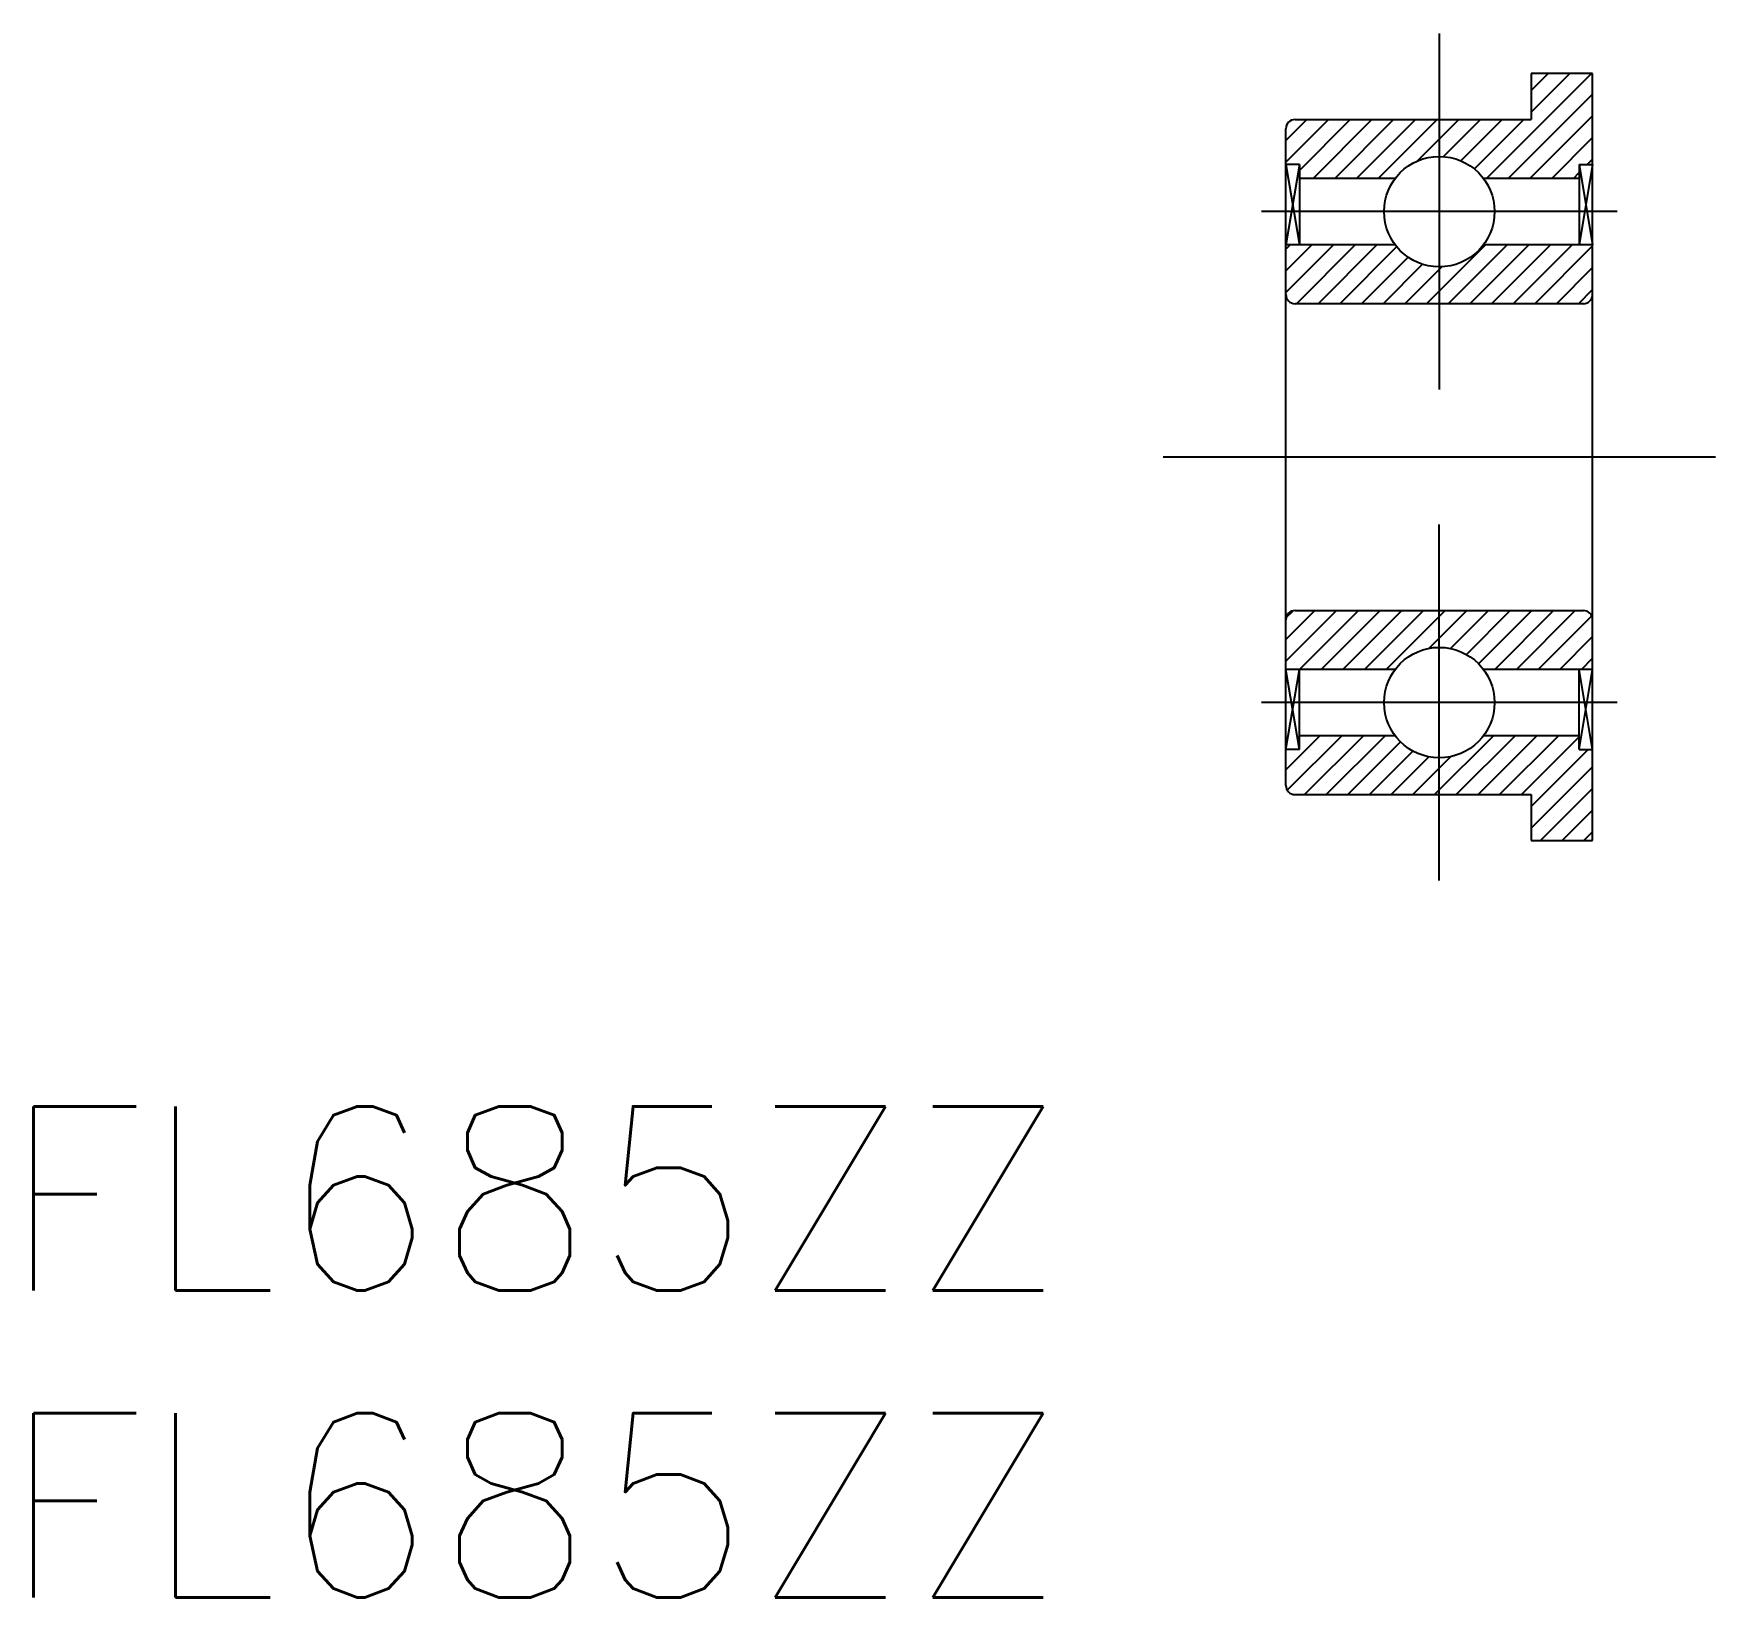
# Model space of a CAD drawing. Extents: x -20.4 to 7, y -18.6 to 6.9.
import ezdxf

# ---------------------------------------------------------------- set-up
doc = ezdxf.new("R2010")
doc.units = 0
doc.linetypes.add('CENTER', pattern=[50.8, 31.75, -6.35, 6.35, -6.35])
doc.layers.get('0').update_dxf_attribs({"linetype": 'CONTINUOUS'})
doc.layers.add('CENTER', color=1, linetype='CENTER')
doc.styles.get("Standard").update_dxf_attribs({"font": 'txt.shx', "height": 3, "bigfont": 'bigfont.shx'})

msp = doc.modelspace()

# ---------------------------------------------------------------- linework, layer by layer
at = {"color": 3, "linetype": 'CONTINUOUS'}
for p, q in [((3.271, 4.54), (4.981, 6.25)), ((4, 5.976), (4.274, 6.25)), ((4, 5.622), (4.628, 6.25)), ((3.625, 4.54), (5, 5.915)), ((0, 5.158), (0.342, 5.5)), ((0, 4.804), (0.696, 5.5)), ((0.22, 4.671), (1.049, 5.5)), ((0.443, 4.54), (1.403, 5.5)), ((0.796, 4.54), (1.756, 5.5)), ((1.15, 4.54), (2.11, 5.5)), ((1.503, 4.54), (2.463, 5.5)), ((2.143, 4.826), (2.817, 5.5)), ((2.568, 4.897), (3.17, 5.5)), ((2.852, 4.828), (3.524, 5.5)), ((3.072, 4.695), (3.878, 5.5)), ((3.978, 4.54), (5, 5.562)), ((4.332, 4.54), (5, 5.208)), ((0.22, 4.767), (0, 3.46)), ((0, 4.767), (0.22, 3.46)), ((5, 4.767), (4.78, 3.46)), ((4.78, 4.767), (5, 3.46)), ((4.912, 4.767), (5, 4.855)), ((4.685, 4.54), (4.78, 4.635)), ((0, 3.39), (0.07, 3.46)), ((0, 3.037), (0.423, 3.46)), ((0, 2.683), (0.777, 3.46)), ((0.17, 2.5), (1.13, 3.46)), ((0.524, 2.5), (1.484, 3.46)), ((0.878, 2.5), (1.805, 3.428)), ((2.292, 2.5), (3.252, 3.46)), ((2.645, 2.5), (3.605, 3.46)), ((2.999, 2.5), (3.959, 3.46)), ((3.352, 2.5), (4.312, 3.46)), ((3.706, 2.5), (4.666, 3.46)), ((4.06, 2.5), (5, 3.44)), ((1.231, 2.5), (1.99, 3.259)), ((1.585, 2.5), (2.227, 3.142)), ((1.938, 2.5), (2.539, 3.101)), ((4.413, 2.5), (5, 3.087)), ((4.767, 2.5), (5, 2.733)), ((0, -2.974), (0.474, -2.5)), ((0, -3.327), (0.827, -2.5)), ((0.004, -2.616), (0.116, -2.504)), ((0.221, -3.46), (1.181, -2.5)), ((0.574, -3.46), (1.534, -2.5)), ((0.928, -3.46), (1.888, -2.5)), ((1.281, -3.46), (2.241, -2.5)), ((1.635, -3.46), (2.595, -2.5)), ((2.333, -3.116), (2.949, -2.5)), ((2.683, -3.119), (3.302, -2.5)), ((2.941, -3.215), (3.656, -2.5)), ((3.141, -3.368), (4.009, -2.5)), ((3.403, -3.46), (4.363, -2.5)), ((3.756, -3.46), (4.716, -2.5)), ((4.11, -3.46), (4.985, -2.585)), ((4.463, -3.46), (5, -2.923)), ((4.817, -3.46), (5, -3.277)), ((0, -4.767), (0.22, -3.46)), ((0.22, -4.767), (0, -3.46)), ((4.78, -4.767), (5, -3.46)), ((5, -4.767), (4.78, -3.46)), ((0, -5.095), (0.555, -4.54)), ((0.021, -5.427), (0.909, -4.54)), ((0.302, -5.5), (1.262, -4.54)), ((0.656, -5.5), (1.616, -4.54)), ((1.009, -5.5), (1.868, -4.641)), ((2.423, -5.5), (3.383, -4.54)), ((2.777, -5.5), (3.737, -4.54)), ((3.131, -5.5), (4.091, -4.54)), ((3.484, -5.5), (4.444, -4.54)), ((3.838, -5.5), (4.78, -4.558)), ((1.363, -5.5), (2.071, -4.791)), ((1.716, -5.5), (2.332, -4.884)), ((2.07, -5.5), (2.69, -4.88)), ((4, -5.691), (4.924, -4.767)), ((4, -6.045), (5, -5.045)), ((4.148, -6.25), (5, -5.398)), ((4.502, -6.25), (5, -5.752)), ((4.855, -6.25), (5, -6.105))]:
    msp.add_line(p, q, dxfattribs=at)
at = {"color": 7, "linetype": 'CONTINUOUS'}
for p, q in [((4, 6.25), (4, 5.5)), ((5, 6.25), (4, 6.25)), ((5, -6.25), (5, 6.25)), ((0.15, 5.5), (4, 5.5)), ((0, -5.35), (0, 5.35)), ((0.22, 4.767), (0, 4.767)), ((0.22, 4.767), (0.22, 3.46)), ((4.78, 4.767), (4.78, 3.46)), ((4.78, 4.767), (5, 4.767)), ((1.78, 4.54), (0.22, 4.54)), ((4.78, 4.54), (3.22, 4.54)), ((1.78, 3.46), (0, 3.46)), ((5, 3.46), (3.22, 3.46)), ((4.85, 2.5), (0.15, 2.5)), ((0.15, -2.5), (4.85, -2.5)), ((1.78, -3.46), (0, -3.46)), ((0.22, -4.767), (0.22, -3.46)), ((5, -3.46), (3.22, -3.46)), ((4.78, -4.767), (4.78, -3.46)), ((1.78, -4.54), (0.22, -4.54)), ((4.78, -4.54), (3.22, -4.54)), ((0.22, -4.767), (0, -4.767)), ((4.78, -4.767), (5, -4.767)), ((0.15, -5.5), (4, -5.5)), ((4, -5.5), (4, -6.25)), ((4, -6.25), (5, -6.25))]:
    msp.add_line(p, q, dxfattribs=at)
for centre in [(2.5, 4), (2.5, -4)]:
    msp.add_circle(centre, 0.9, dxfattribs=at)
for centre, start, end in [((0.15, 5.35), 90, 180), ((0.15, 2.65), 180, 270), ((4.85, 2.65), 270, 0), ((0.15, -2.65), 90, 180), ((4.85, -2.65), 0, 90), ((0.15, -5.35), 180, 270)]:
    msp.add_arc(centre, 0.15, start, end, dxfattribs=at)
at = {"layer": 'CENTER', "color": 1, "linetype": 'CENTER'}
for p, q in [((2.5, 6.9), (2.5, 1.1)), ((5.4, 4), (-0.4, 4)), ((7, 0), (-2, 0)), ((2.5, -6.9), (2.5, -1.1)), ((5.4, -4), (-0.4, -4))]:
    msp.add_line(p, q, dxfattribs=at)

# ---------------------------------------------------------------- texts
at = {"color": 7, "linetype": 'CONTINUOUS'}
for p in [(-20.927, -13.58), (-20.927, -18.58)]:
    msp.add_text('FL685ZZ', height=3, dxfattribs=at).set_placement(p)

doc.saveas('drawing.dxf')
